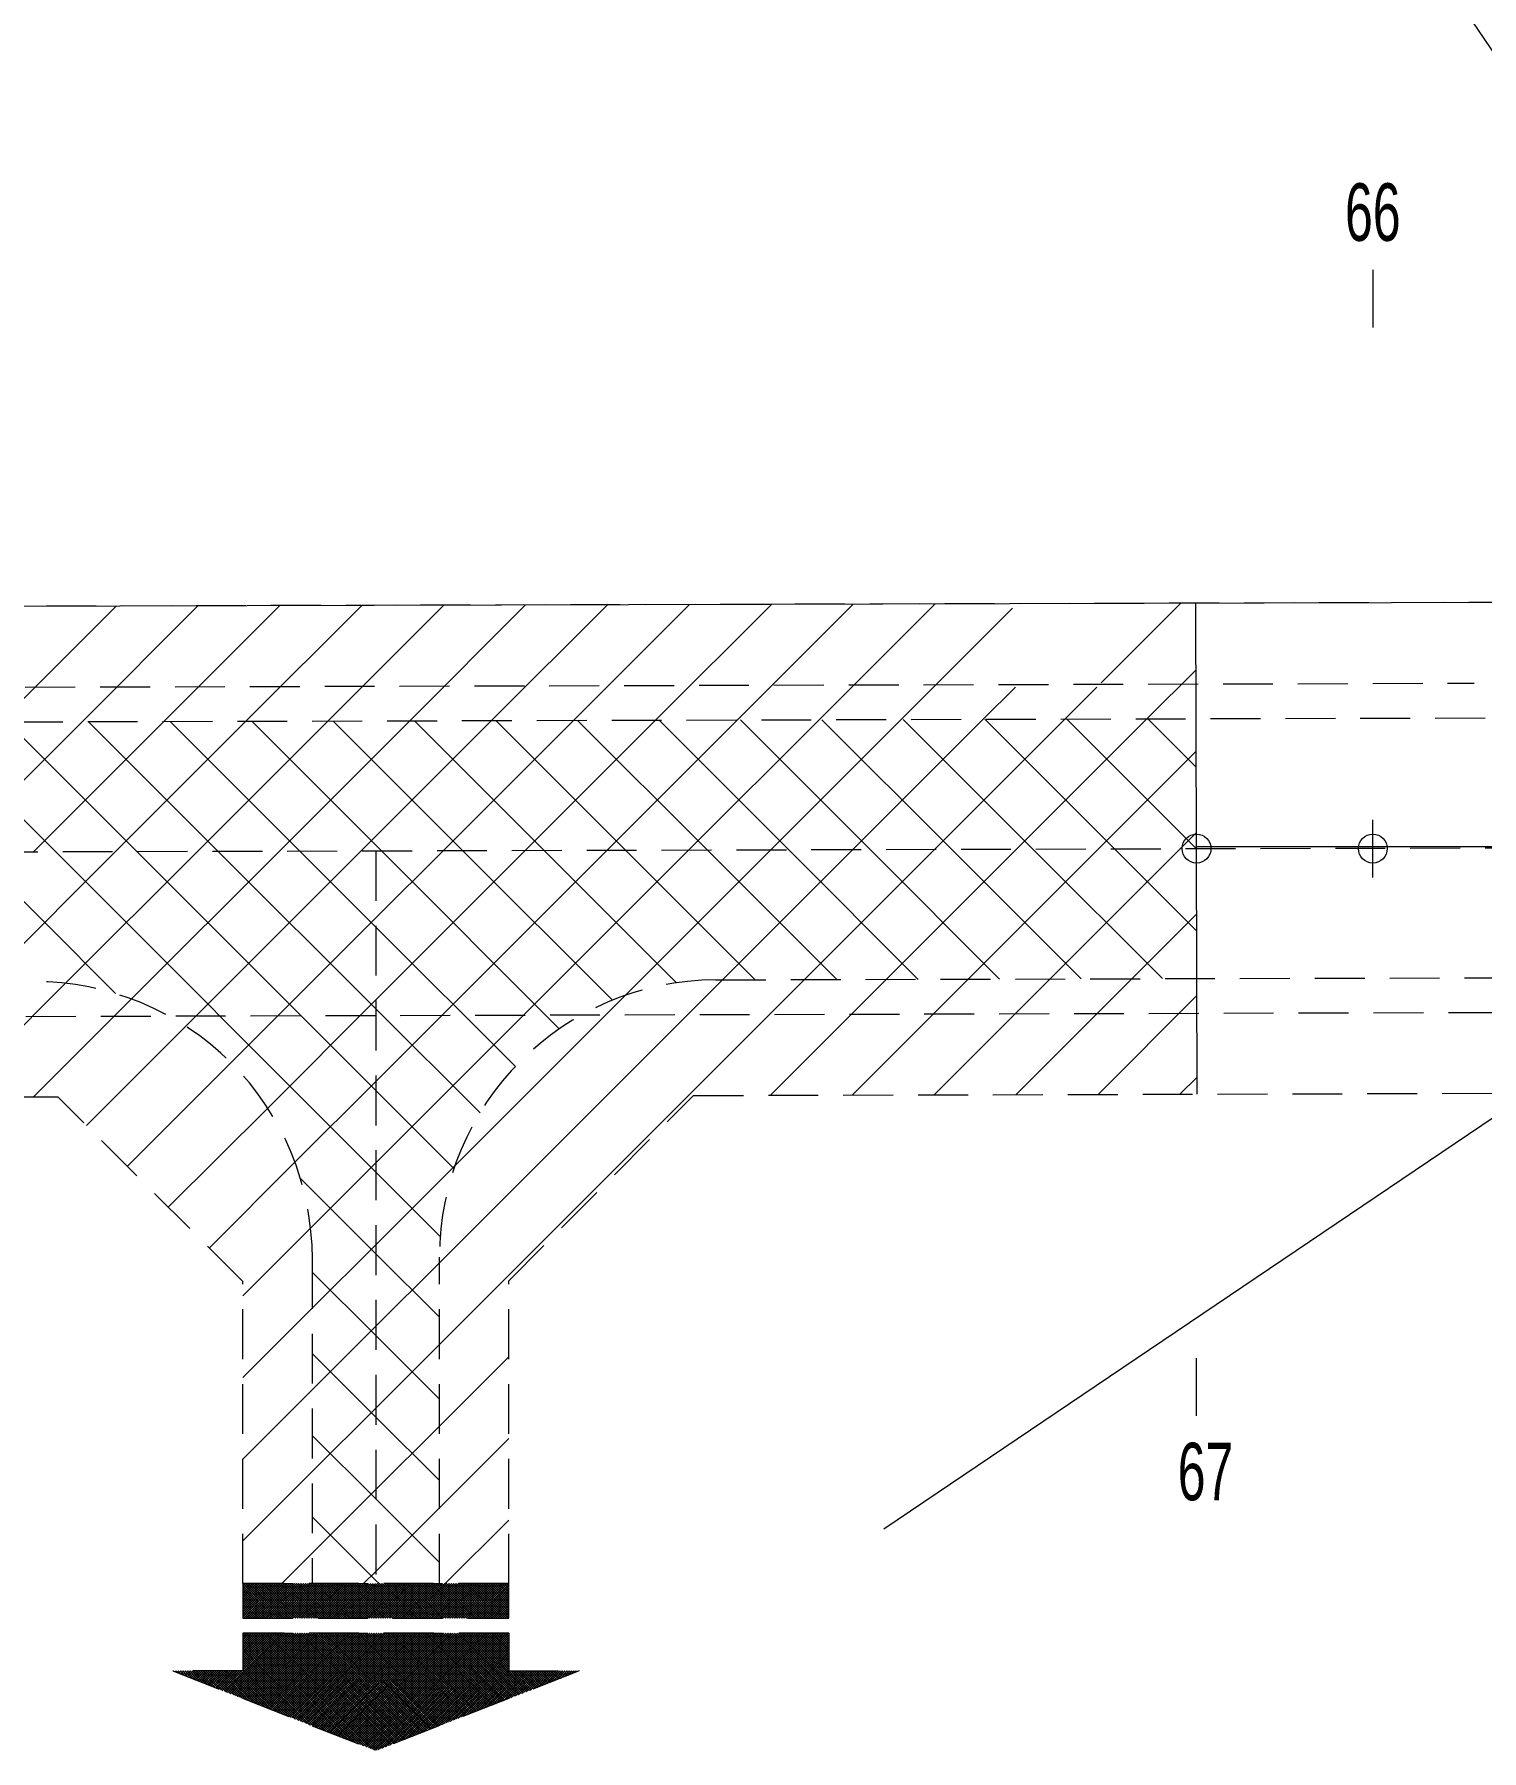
# Model space of a CAD drawing. Header units: metres. Extents: x 69935 to 70534, y 9700 to 9872.
# Drawn here: x 70199.4 to 70262, y 9702.8 to 9777.1 of the extents above; entities that cross this region are included whole.
import ezdxf
from ezdxf.enums import TextEntityAlignment as Align

# ---------------------------------------------------------------- set-up
doc = ezdxf.new("R2010")
doc.units = ezdxf.units.M
doc.header["$LTSCALE"] = 0.72
doc.linetypes.add('MEDIUM_DASHED', pattern=[4.5, 3, -1.5])
for name, color, linetype, lineweight in [('19', 7, 'Continuous', 13), ('2', 7, 'MEDIUM_DASHED', 13), ('22', 7, 'Continuous', 13), ('23', 7, 'Continuous', 13), ('24', 7, 'Continuous', 13), ('25', 7, 'MEDIUM_DASHED', 13), ('28', 7, 'Continuous', 13), ('3', 7, 'Continuous', 13), ('32', 7, 'Continuous', 13), ('40', 7, 'Continuous', 13)]:
    doc.layers.add(name, color=color, linetype=linetype, lineweight=lineweight)

msp = doc.modelspace()

# ---------------------------------------------------------------- linework, layer by layer
at = {"layer": '19'}
for p, q in [((70249.65, 9740.58), (70249.65, 9743.08)), ((70257.28, 9740.58), (70257.28, 9743.08))]:
    msp.add_line(p, q, dxfattribs=at)
for centre in [(70249.6511, 9741.8309), (70257.2811, 9741.8309)]:
    msp.add_circle(centre, 0.625, dxfattribs=at)
at = {"layer": '2', "linetype": 'Continuous'}
msp.add_lwpolyline([(70236.12, 9712.39), (70279.84, 9741.91), (70279.84, 9750.72), (70229.53, 9824.97), (70292.82, 9844.52), (70443.42, 9845.11)], dxfattribs=at)
at = {"layer": '22', "linetype": 'MEDIUM_DASHED'}
for p, q in [((70214.13, 9741.73), (70214.13, 9710.01)), ((70208.38, 9710.01), (70219.88, 9710.01))]:
    msp.add_line(p, q, dxfattribs=at)
at = {"layer": '22'}
for p, q in [((70208.38, 9708.59), (70209.8, 9710.01)), ((70208.38, 9708.69), (70209.7, 9710.01)), ((70208.38, 9708.79), (70209.6, 9710.01)), ((70208.38, 9708.89), (70209.5, 9710.01)), ((70208.38, 9708.99), (70209.4, 9710.01)), ((70208.38, 9709.09), (70209.3, 9710.01)), ((70208.38, 9709.19), (70209.2, 9710.01)), ((70208.38, 9709.29), (70209.1, 9710.01)), ((70208.38, 9709.39), (70209, 9710.01)), ((70208.38, 9709.49), (70208.9, 9710.01)), ((70208.38, 9709.59), (70208.8, 9710.01)), ((70208.38, 9709.69), (70208.7, 9710.01)), ((70208.38, 9709.79), (70208.6, 9710.01)), ((70208.38, 9709.89), (70208.5, 9710.01)), ((70208.38, 9709.99), (70208.4, 9710.01)), ((70209.77, 9708.52), (70208.38, 9709.91)), ((70209.67, 9708.52), (70208.38, 9709.81)), ((70209.57, 9708.52), (70208.38, 9709.71)), ((70209.47, 9708.52), (70208.38, 9709.61)), ((70209.37, 9708.52), (70208.38, 9709.51)), ((70209.27, 9708.52), (70208.38, 9709.41)), ((70209.87, 9708.52), (70208.39, 9710.01)), ((70208.42, 9708.52), (70209.9, 9710.01)), ((70209.97, 9708.52), (70208.49, 9710.01)), ((70208.52, 9708.52), (70210, 9710.01)), ((70210.07, 9708.52), (70208.59, 9710.01)), ((70208.62, 9708.52), (70210.1, 9710.01)), ((70210.17, 9708.52), (70208.69, 9710.01)), ((70208.72, 9708.52), (70210.2, 9710.01)), ((70210.27, 9708.52), (70208.79, 9710.01)), ((70208.82, 9708.52), (70210.3, 9710.01)), ((70210.37, 9708.52), (70208.89, 9710.01)), ((70208.92, 9708.52), (70210.4, 9710.01)), ((70210.47, 9708.52), (70208.99, 9710.01)), ((70209.02, 9708.52), (70210.5, 9710.01)), ((70210.57, 9708.52), (70209.09, 9710.01)), ((70209.12, 9708.52), (70210.6, 9710.01)), ((70210.67, 9708.52), (70209.19, 9710.01)), ((70209.22, 9708.52), (70210.7, 9710.01)), ((70210.77, 9708.52), (70209.29, 9710.01)), ((70209.32, 9708.52), (70210.8, 9710.01)), ((70210.87, 9708.52), (70209.39, 9710.01)), ((70209.42, 9708.52), (70210.9, 9710.01)), ((70210.97, 9708.52), (70209.49, 9710.01)), ((70209.52, 9708.52), (70211, 9710.01)), ((70211.07, 9708.52), (70209.59, 9710.01)), ((70209.62, 9708.52), (70211.1, 9710.01)), ((70211.17, 9708.52), (70209.69, 9710.01)), ((70209.72, 9708.52), (70211.2, 9710.01)), ((70211.27, 9708.52), (70209.79, 9710.01)), ((70209.82, 9708.52), (70211.3, 9710.01)), ((70211.37, 9708.52), (70209.89, 9710.01)), ((70209.92, 9708.52), (70211.4, 9710.01)), ((70211.47, 9708.52), (70209.99, 9710.01)), ((70210.02, 9708.52), (70211.5, 9710.01)), ((70211.57, 9708.52), (70210.09, 9710.01)), ((70210.12, 9708.52), (70211.6, 9710.01)), ((70211.67, 9708.52), (70210.19, 9710.01)), ((70210.22, 9708.52), (70211.7, 9710.01)), ((70211.77, 9708.52), (70210.29, 9710.01)), ((70210.32, 9708.52), (70211.81, 9710.01)), ((70211.87, 9708.52), (70210.39, 9710.01)), ((70210.42, 9708.52), (70211.91, 9710.01)), ((70211.97, 9708.52), (70210.49, 9710.01)), ((70210.52, 9708.52), (70212.01, 9710.01)), ((70212.07, 9708.52), (70210.59, 9710.01)), ((70210.62, 9708.52), (70212.11, 9710.01)), ((70212.17, 9708.52), (70210.69, 9710.01)), ((70210.72, 9708.52), (70212.21, 9710.01)), ((70212.27, 9708.52), (70210.79, 9710.01)), ((70210.82, 9708.52), (70212.31, 9710.01)), ((70212.37, 9708.52), (70210.89, 9710.01)), ((70210.92, 9708.52), (70212.41, 9710.01)), ((70212.47, 9708.52), (70210.99, 9710.01)), ((70211.02, 9708.52), (70212.51, 9710.01)), ((70212.57, 9708.52), (70211.09, 9710.01)), ((70211.12, 9708.52), (70212.61, 9710.01)), ((70212.67, 9708.52), (70211.19, 9710.01)), ((70211.22, 9708.52), (70212.71, 9710.01)), ((70212.77, 9708.52), (70211.29, 9710.01)), ((70211.32, 9708.52), (70212.81, 9710.01)), ((70212.87, 9708.52), (70211.39, 9710.01)), ((70211.42, 9708.52), (70212.91, 9710.01)), ((70212.97, 9708.52), (70211.49, 9710.01)), ((70211.52, 9708.52), (70213.01, 9710.01)), ((70213.07, 9708.52), (70211.59, 9710.01)), ((70211.62, 9708.52), (70213.11, 9710.01)), ((70213.17, 9708.52), (70211.69, 9710.01)), ((70211.72, 9708.52), (70213.21, 9710.01)), ((70213.27, 9708.52), (70211.79, 9710.01)), ((70211.82, 9708.52), (70213.31, 9710.01)), ((70213.37, 9708.52), (70211.89, 9710.01)), ((70211.92, 9708.52), (70213.41, 9710.01)), ((70213.47, 9708.52), (70211.99, 9710.01)), ((70212.02, 9708.52), (70213.51, 9710.01)), ((70213.57, 9708.52), (70212.09, 9710.01)), ((70212.12, 9708.52), (70213.61, 9710.01)), ((70213.67, 9708.52), (70212.19, 9710.01)), ((70212.22, 9708.52), (70213.71, 9710.01)), ((70213.77, 9708.52), (70212.29, 9710.01)), ((70212.32, 9708.52), (70213.81, 9710.01)), ((70213.87, 9708.52), (70212.39, 9710.01)), ((70212.42, 9708.52), (70213.91, 9710.01)), ((70213.97, 9708.52), (70212.49, 9710.01)), ((70212.52, 9708.52), (70214.01, 9710.01)), ((70214.07, 9708.52), (70212.59, 9710.01)), ((70212.62, 9708.52), (70214.11, 9710.01)), ((70214.17, 9708.52), (70212.69, 9710.01)), ((70212.72, 9708.52), (70214.21, 9710.01)), ((70214.27, 9708.52), (70212.79, 9710.01)), ((70212.82, 9708.52), (70214.31, 9710.01)), ((70214.37, 9708.52), (70212.89, 9710.01)), ((70212.92, 9708.52), (70214.41, 9710.01)), ((70214.47, 9708.52), (70212.99, 9710.01)), ((70213.02, 9708.52), (70214.51, 9710.01)), ((70214.57, 9708.52), (70213.09, 9710.01)), ((70213.12, 9708.52), (70214.61, 9710.01)), ((70214.67, 9708.52), (70213.19, 9710.01)), ((70213.22, 9708.52), (70214.71, 9710.01)), ((70214.77, 9708.52), (70213.29, 9710.01)), ((70213.32, 9708.52), (70214.81, 9710.01)), ((70214.87, 9708.52), (70213.39, 9710.01)), ((70213.42, 9708.52), (70214.91, 9710.01)), ((70214.97, 9708.52), (70213.49, 9710.01)), ((70213.52, 9708.52), (70215.01, 9710.01)), ((70215.07, 9708.52), (70213.59, 9710.01)), ((70213.62, 9708.52), (70215.11, 9710.01)), ((70215.17, 9708.52), (70213.69, 9710.01)), ((70213.72, 9708.52), (70215.21, 9710.01)), ((70215.27, 9708.52), (70213.79, 9710.01)), ((70213.82, 9708.52), (70215.31, 9710.01)), ((70215.37, 9708.52), (70213.89, 9710.01)), ((70213.92, 9708.52), (70215.41, 9710.01)), ((70215.47, 9708.52), (70213.99, 9710.01)), ((70214.02, 9708.52), (70215.51, 9710.01)), ((70215.57, 9708.52), (70214.09, 9710.01)), ((70214.12, 9708.52), (70215.61, 9710.01)), ((70215.67, 9708.52), (70214.19, 9710.01)), ((70214.22, 9708.52), (70215.71, 9710.01)), ((70215.77, 9708.52), (70214.29, 9710.01)), ((70214.32, 9708.52), (70215.81, 9710.01)), ((70215.87, 9708.52), (70214.39, 9710.01)), ((70214.42, 9708.52), (70215.91, 9710.01)), ((70215.97, 9708.52), (70214.49, 9710.01)), ((70214.52, 9708.52), (70216.01, 9710.01)), ((70216.07, 9708.52), (70214.59, 9710.01)), ((70214.62, 9708.52), (70216.11, 9710.01)), ((70216.17, 9708.52), (70214.69, 9710.01)), ((70214.72, 9708.52), (70216.21, 9710.01)), ((70216.27, 9708.52), (70214.79, 9710.01)), ((70214.82, 9708.52), (70216.31, 9710.01)), ((70216.37, 9708.52), (70214.89, 9710.01)), ((70214.92, 9708.52), (70216.41, 9710.01)), ((70216.47, 9708.52), (70214.99, 9710.01)), ((70215.02, 9708.52), (70216.51, 9710.01)), ((70216.57, 9708.52), (70215.09, 9710.01)), ((70215.12, 9708.52), (70216.61, 9710.01)), ((70216.68, 9708.52), (70215.19, 9710.01)), ((70215.22, 9708.52), (70216.71, 9710.01)), ((70216.78, 9708.52), (70215.29, 9710.01)), ((70215.32, 9708.52), (70216.81, 9710.01)), ((70216.88, 9708.52), (70215.39, 9710.01)), ((70215.42, 9708.52), (70216.91, 9710.01)), ((70216.98, 9708.52), (70215.49, 9710.01)), ((70215.52, 9708.52), (70217.01, 9710.01)), ((70217.08, 9708.52), (70215.59, 9710.01)), ((70215.62, 9708.52), (70217.11, 9710.01)), ((70217.18, 9708.52), (70215.69, 9710.01)), ((70215.72, 9708.52), (70217.21, 9710.01)), ((70217.28, 9708.52), (70215.79, 9710.01)), ((70215.82, 9708.52), (70217.31, 9710.01)), ((70217.38, 9708.52), (70215.89, 9710.01)), ((70215.92, 9708.52), (70217.41, 9710.01)), ((70217.48, 9708.52), (70215.99, 9710.01)), ((70216.02, 9708.52), (70217.51, 9710.01)), ((70217.58, 9708.52), (70216.09, 9710.01)), ((70216.12, 9708.52), (70217.61, 9710.01)), ((70217.68, 9708.52), (70216.19, 9710.01)), ((70216.22, 9708.52), (70217.71, 9710.01)), ((70217.78, 9708.52), (70216.29, 9710.01)), ((70216.32, 9708.52), (70217.81, 9710.01)), ((70217.88, 9708.52), (70216.39, 9710.01)), ((70216.42, 9708.52), (70217.91, 9710.01)), ((70217.98, 9708.52), (70216.49, 9710.01)), ((70216.52, 9708.52), (70218.01, 9710.01)), ((70218.08, 9708.52), (70216.59, 9710.01)), ((70216.62, 9708.52), (70218.11, 9710.01)), ((70218.18, 9708.52), (70216.69, 9710.01)), ((70216.72, 9708.52), (70218.21, 9710.01)), ((70218.28, 9708.52), (70216.79, 9710.01)), ((70216.82, 9708.52), (70218.31, 9710.01)), ((70218.38, 9708.52), (70216.89, 9710.01)), ((70216.92, 9708.52), (70218.41, 9710.01)), ((70218.48, 9708.52), (70216.99, 9710.01)), ((70217.02, 9708.52), (70218.51, 9710.01)), ((70218.58, 9708.52), (70217.09, 9710.01)), ((70217.12, 9708.52), (70218.61, 9710.01)), ((70218.68, 9708.52), (70217.19, 9710.01)), ((70217.22, 9708.52), (70218.71, 9710.01)), ((70218.78, 9708.52), (70217.29, 9710.01)), ((70217.32, 9708.52), (70218.81, 9710.01)), ((70218.88, 9708.52), (70217.39, 9710.01)), ((70217.42, 9708.52), (70218.91, 9710.01)), ((70218.98, 9708.52), (70217.49, 9710.01)), ((70217.52, 9708.52), (70219.01, 9710.01)), ((70219.08, 9708.52), (70217.59, 9710.01)), ((70217.62, 9708.52), (70219.11, 9710.01)), ((70219.18, 9708.52), (70217.69, 9710.01)), ((70217.73, 9708.52), (70219.21, 9710.01)), ((70219.28, 9708.52), (70217.79, 9710.01)), ((70217.83, 9708.52), (70219.31, 9710.01)), ((70219.38, 9708.52), (70217.89, 9710.01)), ((70217.93, 9708.52), (70219.41, 9710.01)), ((70219.48, 9708.52), (70217.99, 9710.01)), ((70218.03, 9708.52), (70219.51, 9710.01)), ((70219.58, 9708.52), (70218.09, 9710.01)), ((70218.13, 9708.52), (70219.61, 9710.01)), ((70219.68, 9708.52), (70218.19, 9710.01)), ((70218.23, 9708.52), (70219.71, 9710.01)), ((70219.78, 9708.52), (70218.29, 9710.01)), ((70218.33, 9708.52), (70219.81, 9710.01)), ((70219.88, 9708.52), (70218.39, 9710.01)), ((70218.43, 9708.52), (70219.88, 9709.98)), ((70219.88, 9708.62), (70218.49, 9710.01)), ((70218.53, 9708.52), (70219.88, 9709.88)), ((70219.88, 9708.72), (70218.59, 9710.01)), ((70218.63, 9708.52), (70219.88, 9709.78)), ((70219.88, 9708.82), (70218.69, 9710.01)), ((70218.73, 9708.52), (70219.88, 9709.68)), ((70219.88, 9708.92), (70218.79, 9710.01)), ((70218.83, 9708.52), (70219.88, 9709.58)), ((70219.88, 9709.02), (70218.89, 9710.01)), ((70218.93, 9708.52), (70219.88, 9709.48)), ((70219.88, 9709.12), (70218.99, 9710.01)), ((70219.03, 9708.52), (70219.88, 9709.38)), ((70219.88, 9709.22), (70219.09, 9710.01)), ((70219.88, 9709.32), (70219.19, 9710.01)), ((70219.88, 9709.42), (70219.29, 9710.01)), ((70219.88, 9709.52), (70219.39, 9710.01)), ((70219.88, 9709.62), (70219.49, 9710.01)), ((70219.88, 9709.72), (70219.59, 9710.01)), ((70219.88, 9709.82), (70219.69, 9710.01)), ((70219.88, 9709.92), (70219.79, 9710.01)), ((70209.17, 9708.52), (70208.38, 9709.31)), ((70209.07, 9708.52), (70208.38, 9709.21)), ((70208.97, 9708.52), (70208.38, 9709.11)), ((70208.87, 9708.52), (70208.38, 9709.01)), ((70208.77, 9708.52), (70208.38, 9708.91)), ((70208.67, 9708.52), (70208.38, 9708.81)), ((70208.57, 9708.52), (70208.38, 9708.71)), ((70208.47, 9708.52), (70208.38, 9708.61)), ((70219.13, 9708.52), (70219.88, 9709.28)), ((70219.23, 9708.52), (70219.88, 9709.18)), ((70219.33, 9708.52), (70219.88, 9709.08)), ((70219.43, 9708.52), (70219.88, 9708.98)), ((70219.53, 9708.52), (70219.88, 9708.88)), ((70219.63, 9708.52), (70219.88, 9708.78)), ((70219.73, 9708.52), (70219.88, 9708.68)), ((70207.56, 9705.36), (70210.07, 9707.87)), ((70207.63, 9705.33), (70210.17, 9707.87)), ((70207.7, 9705.3), (70210.27, 9707.87)), ((70207.77, 9705.27), (70210.37, 9707.87)), ((70207.84, 9705.24), (70210.47, 9707.87)), ((70207.92, 9705.22), (70210.57, 9707.87)), ((70207.99, 9705.19), (70210.67, 9707.87)), ((70208.06, 9705.16), (70210.77, 9707.87)), ((70208.13, 9705.13), (70210.87, 9707.87)), ((70208.2, 9705.1), (70210.97, 9707.87)), ((70208.28, 9705.08), (70211.07, 9707.87)), ((70208.35, 9705.05), (70211.17, 9707.87)), ((70208.38, 9706.28), (70209.97, 9707.87)), ((70208.38, 9706.38), (70209.87, 9707.87)), ((70208.38, 9706.48), (70209.77, 9707.87)), ((70208.38, 9706.58), (70209.67, 9707.87)), ((70208.38, 9706.68), (70209.57, 9707.87)), ((70208.38, 9706.78), (70209.47, 9707.87)), ((70208.38, 9706.88), (70209.37, 9707.87)), ((70208.38, 9706.98), (70209.27, 9707.87)), ((70208.38, 9707.08), (70209.17, 9707.87)), ((70208.38, 9707.18), (70209.07, 9707.87)), ((70208.38, 9707.28), (70208.97, 9707.87)), ((70208.38, 9707.38), (70208.87, 9707.87)), ((70208.38, 9707.48), (70208.77, 9707.87)), ((70208.38, 9707.59), (70208.67, 9707.87)), ((70208.38, 9707.69), (70208.57, 9707.87)), ((70208.38, 9707.79), (70208.47, 9707.87)), ((70213.1, 9703.19), (70208.42, 9707.87)), ((70208.42, 9705.02), (70211.27, 9707.87)), ((70208.49, 9704.99), (70211.37, 9707.87)), ((70213.27, 9703.12), (70208.52, 9707.87)), ((70208.56, 9704.96), (70211.47, 9707.87)), ((70213.43, 9703.06), (70208.62, 9707.87)), ((70208.64, 9704.94), (70211.57, 9707.87)), ((70208.71, 9704.91), (70211.67, 9707.87)), ((70213.6, 9702.99), (70208.72, 9707.87)), ((70208.78, 9704.88), (70211.77, 9707.87)), ((70213.76, 9702.93), (70208.82, 9707.87)), ((70208.85, 9704.85), (70211.87, 9707.87)), ((70213.93, 9702.87), (70208.92, 9707.87)), ((70208.92, 9704.82), (70211.97, 9707.87)), ((70208.99, 9704.79), (70212.07, 9707.87)), ((70214.09, 9702.8), (70209.02, 9707.87)), ((70209.07, 9704.77), (70212.17, 9707.87)), ((70214.19, 9702.8), (70209.12, 9707.87)), ((70209.14, 9704.74), (70212.27, 9707.87)), ((70209.21, 9704.71), (70212.37, 9707.87)), ((70214.26, 9702.83), (70209.22, 9707.87)), ((70209.28, 9704.68), (70212.47, 9707.87)), ((70214.33, 9702.86), (70209.32, 9707.87)), ((70209.35, 9704.65), (70212.57, 9707.87)), ((70214.4, 9702.89), (70209.42, 9707.87)), ((70209.43, 9704.63), (70212.67, 9707.87)), ((70209.5, 9704.6), (70212.77, 9707.87)), ((70214.47, 9702.92), (70209.52, 9707.87)), ((70209.57, 9704.57), (70212.87, 9707.87)), ((70214.55, 9702.95), (70209.62, 9707.87)), ((70209.64, 9704.54), (70212.97, 9707.87)), ((70209.71, 9704.51), (70213.07, 9707.87)), ((70214.62, 9702.97), (70209.72, 9707.87)), ((70209.79, 9704.49), (70213.17, 9707.87)), ((70214.69, 9703), (70209.82, 9707.87)), ((70209.86, 9704.46), (70213.27, 9707.87)), ((70214.76, 9703.03), (70209.92, 9707.87)), ((70209.93, 9704.43), (70213.37, 9707.87)), ((70210, 9704.4), (70213.47, 9707.87)), ((70214.83, 9703.06), (70210.02, 9707.87)), ((70210.07, 9704.37), (70213.57, 9707.87)), ((70214.91, 9703.09), (70210.12, 9707.87)), ((70210.15, 9704.34), (70213.67, 9707.87)), ((70214.98, 9703.11), (70210.22, 9707.87)), ((70210.22, 9704.32), (70213.77, 9707.87)), ((70210.29, 9704.29), (70213.87, 9707.87)), ((70215.05, 9703.14), (70210.32, 9707.87)), ((70210.36, 9704.26), (70213.97, 9707.87)), ((70215.12, 9703.17), (70210.42, 9707.87)), ((70210.43, 9704.23), (70214.07, 9707.87)), ((70210.51, 9704.2), (70214.17, 9707.87)), ((70215.19, 9703.2), (70210.52, 9707.87)), ((70210.58, 9704.18), (70214.27, 9707.87)), ((70215.26, 9703.23), (70210.62, 9707.87)), ((70210.65, 9704.15), (70214.37, 9707.87)), ((70215.34, 9703.26), (70210.72, 9707.87)), ((70210.72, 9704.12), (70214.47, 9707.87)), ((70210.79, 9704.09), (70214.57, 9707.87)), ((70215.41, 9703.28), (70210.82, 9707.87)), ((70210.86, 9704.06), (70214.67, 9707.87)), ((70215.48, 9703.31), (70210.92, 9707.87)), ((70210.94, 9704.03), (70214.77, 9707.87)), ((70211.01, 9704.01), (70214.87, 9707.87)), ((70215.55, 9703.34), (70211.02, 9707.87)), ((70211.08, 9703.98), (70214.97, 9707.87)), ((70215.62, 9703.37), (70211.12, 9707.87)), ((70211.15, 9703.95), (70215.07, 9707.87)), ((70215.7, 9703.4), (70211.22, 9707.87)), ((70211.22, 9703.92), (70215.17, 9707.87)), ((70211.3, 9703.89), (70215.27, 9707.87)), ((70215.77, 9703.42), (70211.32, 9707.87)), ((70211.37, 9703.87), (70215.37, 9707.87)), ((70215.84, 9703.45), (70211.42, 9707.87)), ((70211.44, 9703.84), (70215.47, 9707.87)), ((70211.51, 9703.81), (70215.57, 9707.87)), ((70215.91, 9703.48), (70211.52, 9707.87)), ((70211.58, 9703.78), (70215.67, 9707.87)), ((70215.98, 9703.51), (70211.63, 9707.87)), ((70211.66, 9703.75), (70215.77, 9707.87)), ((70216.06, 9703.54), (70211.73, 9707.87)), ((70211.73, 9703.73), (70215.87, 9707.87)), ((70211.8, 9703.7), (70215.97, 9707.87)), ((70216.13, 9703.56), (70211.83, 9707.87)), ((70211.87, 9703.67), (70216.07, 9707.87)), ((70216.2, 9703.59), (70211.93, 9707.87)), ((70211.94, 9703.64), (70216.17, 9707.87)), ((70212.02, 9703.61), (70216.27, 9707.87)), ((70216.27, 9703.62), (70212.03, 9707.87)), ((70212.09, 9703.58), (70216.37, 9707.87)), ((70216.34, 9703.65), (70212.13, 9707.87)), ((70212.16, 9703.56), (70216.47, 9707.87)), ((70216.42, 9703.68), (70212.23, 9707.87)), ((70212.23, 9703.53), (70216.57, 9707.87)), ((70212.3, 9703.5), (70216.67, 9707.87)), ((70216.49, 9703.71), (70212.33, 9707.87)), ((70212.38, 9703.47), (70216.77, 9707.87)), ((70216.56, 9703.73), (70212.43, 9707.87)), ((70212.45, 9703.44), (70216.87, 9707.87)), ((70212.52, 9703.42), (70216.97, 9707.87)), ((70216.63, 9703.76), (70212.53, 9707.87)), ((70212.59, 9703.39), (70217.07, 9707.87)), ((70216.7, 9703.79), (70212.63, 9707.87)), ((70212.66, 9703.36), (70217.17, 9707.87)), ((70216.78, 9703.82), (70212.73, 9707.87)), ((70212.73, 9703.33), (70217.27, 9707.87)), ((70212.81, 9703.3), (70217.37, 9707.87)), ((70216.85, 9703.85), (70212.83, 9707.87)), ((70212.88, 9703.27), (70217.47, 9707.87)), ((70216.92, 9703.87), (70212.93, 9707.87)), ((70212.95, 9703.25), (70217.57, 9707.87)), ((70213.02, 9703.22), (70217.67, 9707.87)), ((70216.99, 9703.9), (70213.03, 9707.87)), ((70213.09, 9703.19), (70217.77, 9707.87)), ((70217.06, 9703.93), (70213.13, 9707.87)), ((70213.17, 9703.16), (70217.87, 9707.87)), ((70217.13, 9703.96), (70213.23, 9707.87)), ((70213.24, 9703.13), (70217.97, 9707.87)), ((70213.31, 9703.11), (70218.07, 9707.87)), ((70217.21, 9703.99), (70213.33, 9707.87)), ((70213.38, 9703.08), (70218.17, 9707.87)), ((70217.28, 9704.02), (70213.43, 9707.87)), ((70213.45, 9703.05), (70218.27, 9707.87)), ((70217.35, 9704.04), (70213.53, 9707.87)), ((70213.53, 9703.02), (70218.37, 9707.87)), ((70213.6, 9702.99), (70218.47, 9707.87)), ((70217.42, 9704.07), (70213.63, 9707.87)), ((70213.67, 9702.97), (70218.57, 9707.87)), ((70217.49, 9704.1), (70213.73, 9707.87)), ((70213.74, 9702.94), (70218.67, 9707.87)), ((70213.81, 9702.91), (70218.77, 9707.87)), ((70217.57, 9704.13), (70213.83, 9707.87)), ((70213.89, 9702.88), (70218.87, 9707.87)), ((70217.64, 9704.16), (70213.93, 9707.87)), ((70213.96, 9702.85), (70218.97, 9707.87)), ((70217.71, 9704.18), (70214.03, 9707.87)), ((70214.03, 9702.82), (70219.07, 9707.87)), ((70214.1, 9702.8), (70219.17, 9707.87)), ((70217.78, 9704.21), (70214.13, 9707.87)), ((70217.85, 9704.24), (70214.23, 9707.87)), ((70214.23, 9702.82), (70219.27, 9707.87)), ((70217.93, 9704.27), (70214.33, 9707.87)), ((70214.39, 9702.88), (70219.37, 9707.87)), ((70218, 9704.3), (70214.43, 9707.87)), ((70218.07, 9704.32), (70214.53, 9707.87)), ((70214.55, 9702.95), (70219.47, 9707.87)), ((70218.14, 9704.35), (70214.63, 9707.87)), ((70214.72, 9703.01), (70219.57, 9707.87)), ((70218.21, 9704.38), (70214.73, 9707.87)), ((70218.29, 9704.41), (70214.83, 9707.87)), ((70214.88, 9703.08), (70219.67, 9707.87)), ((70218.36, 9704.44), (70214.93, 9707.87)), ((70218.43, 9704.47), (70215.03, 9707.87)), ((70215.05, 9703.14), (70219.77, 9707.87)), ((70218.5, 9704.49), (70215.13, 9707.87)), ((70215.21, 9703.21), (70219.87, 9707.87)), ((70218.57, 9704.52), (70215.23, 9707.87)), ((70218.65, 9704.55), (70215.33, 9707.87)), ((70218.72, 9704.58), (70215.43, 9707.87)), ((70218.79, 9704.61), (70215.53, 9707.87)), ((70218.86, 9704.63), (70215.63, 9707.87)), ((70218.93, 9704.66), (70215.73, 9707.87)), ((70219, 9704.69), (70215.83, 9707.87)), ((70219.08, 9704.72), (70215.93, 9707.87)), ((70219.15, 9704.75), (70216.03, 9707.87)), ((70219.22, 9704.77), (70216.13, 9707.87)), ((70219.29, 9704.8), (70216.23, 9707.87)), ((70219.36, 9704.83), (70216.33, 9707.87)), ((70219.44, 9704.86), (70216.43, 9707.87)), ((70219.51, 9704.89), (70216.53, 9707.87)), ((70219.58, 9704.92), (70216.63, 9707.87)), ((70219.65, 9704.94), (70216.73, 9707.87)), ((70219.72, 9704.97), (70216.83, 9707.87)), ((70219.8, 9705), (70216.93, 9707.87)), ((70219.87, 9705.03), (70217.03, 9707.87)), ((70219.94, 9705.06), (70217.13, 9707.87)), ((70220.01, 9705.08), (70217.23, 9707.87)), ((70220.08, 9705.11), (70217.33, 9707.87)), ((70220.16, 9705.14), (70217.43, 9707.87)), ((70220.23, 9705.17), (70217.53, 9707.87)), ((70220.3, 9705.2), (70217.63, 9707.87)), ((70220.37, 9705.23), (70217.73, 9707.87)), ((70220.44, 9705.25), (70217.83, 9707.87)), ((70220.52, 9705.28), (70217.93, 9707.87)), ((70220.59, 9705.31), (70218.03, 9707.87)), ((70220.66, 9705.34), (70218.13, 9707.87)), ((70220.73, 9705.37), (70218.23, 9707.87)), ((70219.88, 9706.31), (70218.33, 9707.87)), ((70219.88, 9706.41), (70218.43, 9707.87)), ((70219.88, 9706.51), (70218.53, 9707.87)), ((70219.88, 9706.61), (70218.63, 9707.87)), ((70219.88, 9706.71), (70218.73, 9707.87)), ((70219.88, 9706.81), (70218.83, 9707.87)), ((70219.88, 9706.91), (70218.93, 9707.87)), ((70219.88, 9707.01), (70219.03, 9707.87)), ((70219.88, 9707.11), (70219.13, 9707.87)), ((70219.88, 9707.21), (70219.23, 9707.87)), ((70219.88, 9707.31), (70219.33, 9707.87)), ((70219.88, 9707.41), (70219.43, 9707.87)), ((70219.88, 9707.51), (70219.53, 9707.87)), ((70219.88, 9707.61), (70219.63, 9707.87)), ((70219.88, 9707.72), (70219.73, 9707.87)), ((70219.83, 9708.52), (70219.88, 9708.58)), ((70219.88, 9707.82), (70219.83, 9707.87)), ((70212.94, 9703.25), (70208.38, 9707.81)), ((70212.77, 9703.32), (70208.38, 9707.71)), ((70212.61, 9703.38), (70208.38, 9707.61)), ((70212.45, 9703.44), (70208.38, 9707.51)), ((70212.28, 9703.51), (70208.38, 9707.41)), ((70212.12, 9703.57), (70208.38, 9707.31)), ((70211.95, 9703.64), (70208.38, 9707.21)), ((70215.38, 9703.27), (70219.88, 9707.78)), ((70215.54, 9703.33), (70219.88, 9707.68)), ((70215.7, 9703.4), (70219.88, 9707.58)), ((70215.87, 9703.46), (70219.88, 9707.48)), ((70216.03, 9703.53), (70219.88, 9707.38)), ((70216.2, 9703.59), (70219.88, 9707.28)), ((70216.36, 9703.66), (70219.88, 9707.18)), ((70211.79, 9703.7), (70208.38, 9707.11)), ((70211.62, 9703.77), (70208.38, 9707.01)), ((70211.46, 9703.83), (70208.38, 9706.91)), ((70211.29, 9703.89), (70208.38, 9706.81)), ((70211.13, 9703.96), (70208.38, 9706.71)), ((70210.97, 9704.02), (70208.38, 9706.61)), ((70210.8, 9704.09), (70208.38, 9706.51)), ((70210.64, 9704.15), (70208.38, 9706.41)), ((70216.53, 9703.72), (70219.88, 9707.08)), ((70216.69, 9703.79), (70219.88, 9706.98)), ((70216.86, 9703.85), (70219.88, 9706.88)), ((70217.02, 9703.91), (70219.88, 9706.78)), ((70217.18, 9703.98), (70219.88, 9706.68)), ((70217.35, 9704.04), (70219.88, 9706.58)), ((70217.51, 9704.11), (70219.88, 9706.48)), ((70217.68, 9704.17), (70219.88, 9706.38)), ((70205.38, 9706.21), (70205.36, 9706.23)), ((70205.4, 9706.2), (70205.42, 9706.23)), ((70205.54, 9706.15), (70205.46, 9706.23)), ((70205.47, 9706.17), (70205.52, 9706.23)), ((70205.54, 9706.15), (70205.62, 9706.23)), ((70205.71, 9706.08), (70205.56, 9706.23)), ((70205.61, 9706.12), (70205.72, 9706.23)), ((70205.87, 9706.02), (70205.66, 9706.23)), ((70205.69, 9706.09), (70205.82, 9706.23)), ((70206.03, 9705.95), (70205.76, 9706.23)), ((70205.76, 9706.06), (70205.92, 9706.23)), ((70205.83, 9706.03), (70206.02, 9706.23)), ((70206.2, 9705.89), (70205.86, 9706.23)), ((70205.9, 9706), (70206.12, 9706.23)), ((70206.36, 9705.82), (70205.96, 9706.23)), ((70205.97, 9705.98), (70206.22, 9706.23)), ((70206.05, 9705.95), (70206.32, 9706.23)), ((70206.53, 9705.76), (70206.06, 9706.23)), ((70206.12, 9705.92), (70206.42, 9706.23)), ((70206.69, 9705.7), (70206.16, 9706.23)), ((70206.19, 9705.89), (70206.52, 9706.23)), ((70206.86, 9705.63), (70206.26, 9706.23)), ((70206.26, 9705.86), (70206.62, 9706.23)), ((70206.33, 9705.84), (70206.72, 9706.23)), ((70207.02, 9705.57), (70206.36, 9706.23)), ((70206.41, 9705.81), (70206.82, 9706.23)), ((70207.18, 9705.5), (70206.46, 9706.23)), ((70206.48, 9705.78), (70206.92, 9706.23)), ((70206.55, 9705.75), (70207.02, 9706.23)), ((70207.35, 9705.44), (70206.56, 9706.23)), ((70206.62, 9705.72), (70207.12, 9706.23)), ((70207.51, 9705.37), (70206.66, 9706.23)), ((70206.69, 9705.7), (70207.22, 9706.23)), ((70207.68, 9705.31), (70206.76, 9706.23)), ((70206.77, 9705.67), (70207.32, 9706.23)), ((70206.84, 9705.64), (70207.42, 9706.23)), ((70207.84, 9705.25), (70206.86, 9706.23)), ((70206.91, 9705.61), (70207.52, 9706.23)), ((70208.01, 9705.18), (70206.96, 9706.23)), ((70206.98, 9705.58), (70207.62, 9706.23)), ((70207.05, 9705.55), (70207.72, 9706.23)), ((70208.17, 9705.12), (70207.06, 9706.23)), ((70207.12, 9705.53), (70207.82, 9706.23)), ((70208.34, 9705.05), (70207.16, 9706.23)), ((70207.2, 9705.5), (70207.92, 9706.23)), ((70208.5, 9704.99), (70207.26, 9706.23)), ((70207.27, 9705.47), (70208.02, 9706.23)), ((70207.34, 9705.44), (70208.12, 9706.23)), ((70208.66, 9704.92), (70207.36, 9706.23)), ((70207.41, 9705.41), (70208.22, 9706.23)), ((70208.83, 9704.86), (70207.46, 9706.23)), ((70207.48, 9705.39), (70208.32, 9706.23)), ((70208.99, 9704.8), (70207.56, 9706.23)), ((70209.16, 9704.73), (70207.66, 9706.23)), ((70209.32, 9704.67), (70207.76, 9706.23)), ((70209.49, 9704.6), (70207.86, 9706.23)), ((70209.65, 9704.54), (70207.96, 9706.23)), ((70209.82, 9704.47), (70208.06, 9706.23)), ((70209.98, 9704.41), (70208.16, 9706.23)), ((70210.14, 9704.34), (70208.26, 9706.23)), ((70210.31, 9704.28), (70208.36, 9706.23)), ((70210.47, 9704.22), (70208.38, 9706.31)), ((70217.84, 9704.24), (70219.88, 9706.28)), ((70218.01, 9704.3), (70219.93, 9706.23)), ((70218.17, 9704.36), (70220.03, 9706.23)), ((70218.34, 9704.43), (70220.13, 9706.23)), ((70218.5, 9704.49), (70220.23, 9706.23)), ((70218.66, 9704.56), (70220.33, 9706.23)), ((70218.83, 9704.62), (70220.43, 9706.23)), ((70218.99, 9704.69), (70220.53, 9706.23)), ((70219.16, 9704.75), (70220.63, 9706.23)), ((70219.32, 9704.81), (70220.73, 9706.23)), ((70219.49, 9704.88), (70220.83, 9706.23)), ((70219.65, 9704.94), (70220.93, 9706.23)), ((70219.81, 9705.01), (70221.03, 9706.23)), ((70220.8, 9705.39), (70219.97, 9706.23)), ((70219.98, 9705.07), (70221.13, 9706.23)), ((70220.87, 9705.42), (70220.07, 9706.23)), ((70220.14, 9705.14), (70221.23, 9706.23)), ((70220.95, 9705.45), (70220.17, 9706.23)), ((70221.02, 9705.48), (70220.27, 9706.23)), ((70220.31, 9705.2), (70221.33, 9706.23)), ((70221.09, 9705.51), (70220.37, 9706.23)), ((70221.16, 9705.53), (70220.47, 9706.23)), ((70220.47, 9705.26), (70221.43, 9706.23)), ((70221.23, 9705.56), (70220.57, 9706.23)), ((70220.64, 9705.33), (70221.53, 9706.23)), ((70221.31, 9705.59), (70220.67, 9706.23)), ((70221.38, 9705.62), (70220.77, 9706.23)), ((70220.8, 9705.39), (70221.63, 9706.23)), ((70221.45, 9705.65), (70220.87, 9706.23)), ((70221.52, 9705.68), (70220.97, 9706.23)), ((70220.97, 9705.46), (70221.73, 9706.23)), ((70221.59, 9705.7), (70221.07, 9706.23)), ((70221.13, 9705.52), (70221.83, 9706.23)), ((70221.67, 9705.73), (70221.17, 9706.23)), ((70221.74, 9705.76), (70221.27, 9706.23)), ((70221.29, 9705.59), (70221.93, 9706.23)), ((70221.81, 9705.79), (70221.37, 9706.23)), ((70221.46, 9705.65), (70222.03, 9706.23)), ((70221.88, 9705.82), (70221.47, 9706.23)), ((70221.95, 9705.84), (70221.57, 9706.23)), ((70221.62, 9705.72), (70222.13, 9706.23)), ((70222.03, 9705.87), (70221.67, 9706.23)), ((70222.1, 9705.9), (70221.77, 9706.23)), ((70221.79, 9705.78), (70222.23, 9706.23)), ((70222.17, 9705.93), (70221.87, 9706.23)), ((70221.95, 9705.84), (70222.33, 9706.23)), ((70222.24, 9705.96), (70221.97, 9706.23)), ((70222.31, 9705.99), (70222.07, 9706.23)), ((70222.12, 9705.91), (70222.43, 9706.23)), ((70222.39, 9706.01), (70222.17, 9706.23)), ((70222.46, 9706.04), (70222.27, 9706.23)), ((70222.28, 9705.97), (70222.53, 9706.23)), ((70222.53, 9706.07), (70222.37, 9706.23)), ((70222.45, 9706.04), (70222.63, 9706.23)), ((70222.6, 9706.1), (70222.47, 9706.23)), ((70222.67, 9706.13), (70222.57, 9706.23)), ((70222.61, 9706.1), (70222.73, 9706.23)), ((70222.74, 9706.15), (70222.67, 9706.23)), ((70222.82, 9706.18), (70222.77, 9706.23)), ((70222.77, 9706.17), (70222.83, 9706.23)), ((70222.89, 9706.21), (70222.87, 9706.23))]:
    msp.add_line(p, q, dxfattribs=at)
at = {"layer": '22', "linetype": 'MEDIUM_DASHED'}
for points in [[(69948.28, 9741.16), (69999.7, 9741.16), (70279.84, 9741.91), (70444.03, 9742.88)], [(70208.38, 9707.87), (70219.88, 9707.87), (70219.88, 9706.23)], [(70219.88, 9707.87), (70208.38, 9707.87), (70208.38, 9706.23)], [(70208.38, 9706.23), (70205.34, 9706.23), (70214.13, 9702.78)], [(70219.88, 9706.23), (70222.93, 9706.23), (70214.13, 9702.78)]]:
    msp.add_lwpolyline(points, dxfattribs=at)
msp.add_lwpolyline([(70208.38, 9708.52), (70219.88, 9708.52), (70219.88, 9710.01), (70208.38, 9710.01)], close=True, dxfattribs=at)
at = {"layer": '23', "linetype": 'MEDIUM_DASHED'}
for p, q in [((70016.98, 9746.83), (70262.62, 9747.49)), ((70228.85, 9736.15), (70262.56, 9736.24)), ((70211.38, 9724.07), (70211.38, 9710.01)), ((70216.88, 9710.01), (70216.88, 9724.15))]:
    msp.add_line(p, q, dxfattribs=at)
for centre, start, end in [((70228.883, 9724.1473), 90.15314, 180), ((70199.383, 9724.0685), 0, 90.15314)]:
    msp.add_arc(centre, 12, start, end, dxfattribs=at)
at = {"layer": '24', "linetype": 'MEDIUM_DASHED'}
for points in [[(70263.59, 9752.49), (70015.95, 9751.83), (70007.95, 9759.81)], [(70208.38, 9710.01), (70208.38, 9723.09), (70200.38, 9731.07), (70015.95, 9730.58), (70007.95, 9722.56), (70007.95, 9710.01)], [(70219.88, 9710.01), (70219.88, 9723.12), (70227.88, 9731.14), (70263.59, 9731.24), (70271.59, 9723.26), (70271.59, 9710.01)]]:
    msp.add_lwpolyline(points, dxfattribs=at)
at = {"layer": '25'}
for p, q in [((70017.52, 9748.33), (70261.67, 9748.99)), ((70017.55, 9734.08), (70262.99, 9734.74))]:
    msp.add_line(p, q, dxfattribs=at)
at = {"layer": '28'}
for p, q in [((70245.52, 9749), (70248.97, 9752.45)), ((70197.87, 9747.31), (70202.89, 9752.33)), ((70201.42, 9747.32), (70206.43, 9752.34)), ((70204.96, 9747.33), (70209.98, 9752.35)), ((70208.51, 9747.34), (70213.52, 9752.36)), ((70212.05, 9747.35), (70217.07, 9752.37)), ((70215.6, 9747.36), (70220.61, 9752.38)), ((70219.14, 9747.37), (70224.16, 9752.38)), ((70222.69, 9747.38), (70227.7, 9752.39)), ((70226.23, 9747.39), (70231.25, 9752.4)), ((70229.78, 9747.4), (70234.79, 9752.41)), ((70233.32, 9747.41), (70238.34, 9752.42)), ((70236.87, 9747.42), (70241.69, 9752.24)), ((70247.5, 9747.45), (70249.63, 9749.57)), ((70240.41, 9747.43), (70241.81, 9748.82)), ((70243.96, 9747.44), (70245.34, 9748.82)), ((70200.26, 9741.7), (70194.65, 9747.31)), ((70195.78, 9741.68), (70201.42, 9747.32)), ((70203.79, 9741.71), (70198.18, 9747.32)), ((70199.32, 9741.69), (70204.96, 9747.33)), ((70207.31, 9741.71), (70201.7, 9747.32)), ((70202.87, 9741.7), (70208.51, 9747.34)), ((70210.84, 9741.72), (70205.23, 9747.33)), ((70206.41, 9741.71), (70212.05, 9747.35)), ((70214.37, 9741.73), (70208.76, 9747.34)), ((70209.96, 9741.72), (70215.6, 9747.36)), ((70217.89, 9741.74), (70212.28, 9747.35)), ((70213.5, 9741.73), (70219.14, 9747.37)), ((70221.42, 9741.75), (70215.81, 9747.36)), ((70217.05, 9741.74), (70222.69, 9747.38)), ((70224.94, 9741.76), (70219.33, 9747.37)), ((70220.59, 9741.75), (70226.23, 9747.39)), ((70228.47, 9741.77), (70222.86, 9747.38)), ((70224.14, 9741.76), (70229.78, 9747.4)), ((70232, 9741.78), (70226.39, 9747.39)), ((70227.68, 9741.77), (70233.32, 9747.41)), ((70235.52, 9741.79), (70229.91, 9747.4)), ((70231.23, 9741.78), (70236.87, 9747.42)), ((70239.05, 9741.8), (70233.44, 9747.41)), ((70234.77, 9741.79), (70240.41, 9747.43)), ((70242.57, 9741.81), (70236.96, 9747.42)), ((70238.32, 9741.8), (70243.96, 9747.44)), ((70246.1, 9741.82), (70240.49, 9747.43)), ((70241.86, 9741.81), (70247.5, 9747.45)), ((70249.63, 9741.83), (70244.02, 9747.44)), ((70249.64, 9745.35), (70247.54, 9747.45)), ((70245.41, 9741.82), (70249.64, 9746.05)), ((70248.95, 9741.83), (70249.65, 9742.52)), ((70197.23, 9736.06), (70202.87, 9741.7)), ((70214.13, 9727.82), (70200.26, 9741.7)), ((70200.7, 9736), (70206.41, 9741.71)), ((70203.56, 9735.32), (70209.96, 9741.72)), ((70214.13, 9731.36), (70203.79, 9741.71)), ((70205.91, 9734.14), (70213.5, 9741.73)), ((70214.13, 9734.9), (70207.31, 9741.71)), ((70214.13, 9738.43), (70210.84, 9741.72)), ((70214.13, 9728.22), (70227.68, 9741.77)), ((70214.13, 9731.75), (70224.14, 9741.76)), ((70214.13, 9735.29), (70220.59, 9741.75)), ((70214.13, 9738.83), (70217.05, 9741.74)), ((70222.07, 9734.03), (70214.37, 9741.73)), ((70224.37, 9735.27), (70217.89, 9741.74)), ((70227.15, 9736.02), (70221.42, 9741.75)), ((70224.93, 9735.48), (70231.23, 9741.78)), ((70230.55, 9736.15), (70224.94, 9741.76)), ((70234.08, 9736.16), (70228.47, 9741.77)), ((70229.13, 9736.15), (70234.77, 9741.79)), ((70237.61, 9736.17), (70232, 9741.78)), ((70232.68, 9736.16), (70238.32, 9741.8)), ((70241.13, 9736.18), (70235.52, 9741.79)), ((70236.22, 9736.17), (70241.86, 9741.81)), ((70244.66, 9736.19), (70239.05, 9741.8)), ((70239.77, 9736.18), (70245.41, 9741.82)), ((70248.18, 9736.2), (70242.57, 9741.81)), ((70243.31, 9736.19), (70248.95, 9741.83)), ((70249.66, 9738.26), (70246.1, 9741.82)), ((70249.65, 9741.8), (70249.63, 9741.83)), ((70207.86, 9732.56), (70214.13, 9738.83)), ((70220.17, 9732.4), (70214.13, 9738.43)), ((70246.86, 9736.2), (70249.66, 9739)), ((70216.88, 9720.36), (70232.68, 9736.16)), ((70216.88, 9723.9), (70229.13, 9736.15)), ((70231.21, 9731.15), (70236.22, 9736.17)), ((70234.75, 9731.16), (70239.77, 9736.18)), ((70238.3, 9731.17), (70243.31, 9736.19)), ((70241.84, 9731.18), (70246.86, 9736.2)), ((70195.76, 9731.06), (70200.7, 9736)), ((70217.55, 9728.1), (70224.93, 9735.48)), ((70245.39, 9731.19), (70249.67, 9735.47)), ((70199.3, 9731.07), (70203.56, 9735.32)), ((70209.45, 9730.6), (70214.13, 9735.29)), ((70218.64, 9730.39), (70214.13, 9734.9)), ((70201.61, 9729.84), (70205.91, 9734.14)), ((70203.38, 9728.08), (70207.86, 9732.56)), ((70210.63, 9728.25), (70214.13, 9731.75)), ((70248.93, 9731.2), (70249.68, 9731.94)), ((70217.51, 9727.98), (70214.13, 9731.36)), ((70205.15, 9726.31), (70209.45, 9730.6)), ((70206.93, 9724.55), (70210.63, 9728.25)), ((70211.31, 9725.4), (70214.13, 9728.22)), ((70214.13, 9724.68), (70217.55, 9728.1)), ((70214.13, 9724.29), (70210.86, 9727.56)), ((70216.92, 9725.04), (70214.13, 9727.82)), ((70208.38, 9722.47), (70211.31, 9725.4)), ((70211.38, 9721.93), (70214.13, 9724.68)), ((70216.88, 9721.54), (70214.13, 9724.29)), ((70214.13, 9720.75), (70211.38, 9723.5)), ((70214.13, 9721.15), (70216.88, 9723.9)), ((70208.38, 9718.93), (70211.38, 9721.93)), ((70211.38, 9718.4), (70214.13, 9721.15)), ((70216.88, 9718), (70214.13, 9720.75)), ((70214.13, 9717.22), (70211.38, 9719.97)), ((70214.13, 9717.61), (70216.88, 9720.36)), ((70216.88, 9716.83), (70219.88, 9719.83)), ((70208.38, 9715.4), (70211.38, 9718.4)), ((70211.38, 9714.86), (70214.13, 9717.61)), ((70216.88, 9714.47), (70214.13, 9717.22)), ((70214.13, 9714.08), (70216.88, 9716.83)), ((70214.13, 9713.68), (70211.38, 9716.43)), ((70216.88, 9713.29), (70219.88, 9716.29)), ((70208.38, 9711.86), (70211.38, 9714.86)), ((70211.38, 9711.33), (70214.13, 9714.08)), ((70216.88, 9710.93), (70214.13, 9713.68)), ((70214.13, 9710.54), (70216.88, 9713.29)), ((70214.13, 9710.15), (70211.38, 9712.9)), ((70217.13, 9710.01), (70219.88, 9712.76)), ((70210.06, 9710.01), (70211.38, 9711.33)), ((70213.6, 9710.01), (70214.13, 9710.54)), ((70214.27, 9710.01), (70214.13, 9710.15))]:
    msp.add_line(p, q, dxfattribs=at)
msp.add_lwpolyline([(70202.87, 9735.55), (70196.74, 9741.69), (70191.13, 9747.3)], dxfattribs=at)
at = {"layer": '3'}
for p, q in [((70257.28, 9766.89), (70257.28, 9764.39)), ((70249.65, 9717.27), (70249.65, 9719.77))]:
    msp.add_line(p, q, dxfattribs=at)
at = {"layer": '32'}
msp.add_lwpolyline([(70271.59, 9779.42), (70271.59, 9760.51), (70263.59, 9752.49), (70015.95, 9751.83), (70007.95, 9759.81)], dxfattribs=at)
at = {"layer": '40'}
for p, q in [((70249.68, 9731.2), (70249.62, 9752.45)), ((70301.62, 9741.91), (70249.65, 9741.91))]:
    msp.add_line(p, q, dxfattribs=at)

# ---------------------------------------------------------------- texts
at = {"layer": '3', "width": 0.65}
for s, p in [('66', (70257.28, 9768.14)), ('67', (70250.04, 9713.62))]:
    msp.add_text(s, height=2.49, dxfattribs=at).set_placement(p, align=Align.CENTER)

doc.saveas('drawing.dxf')
